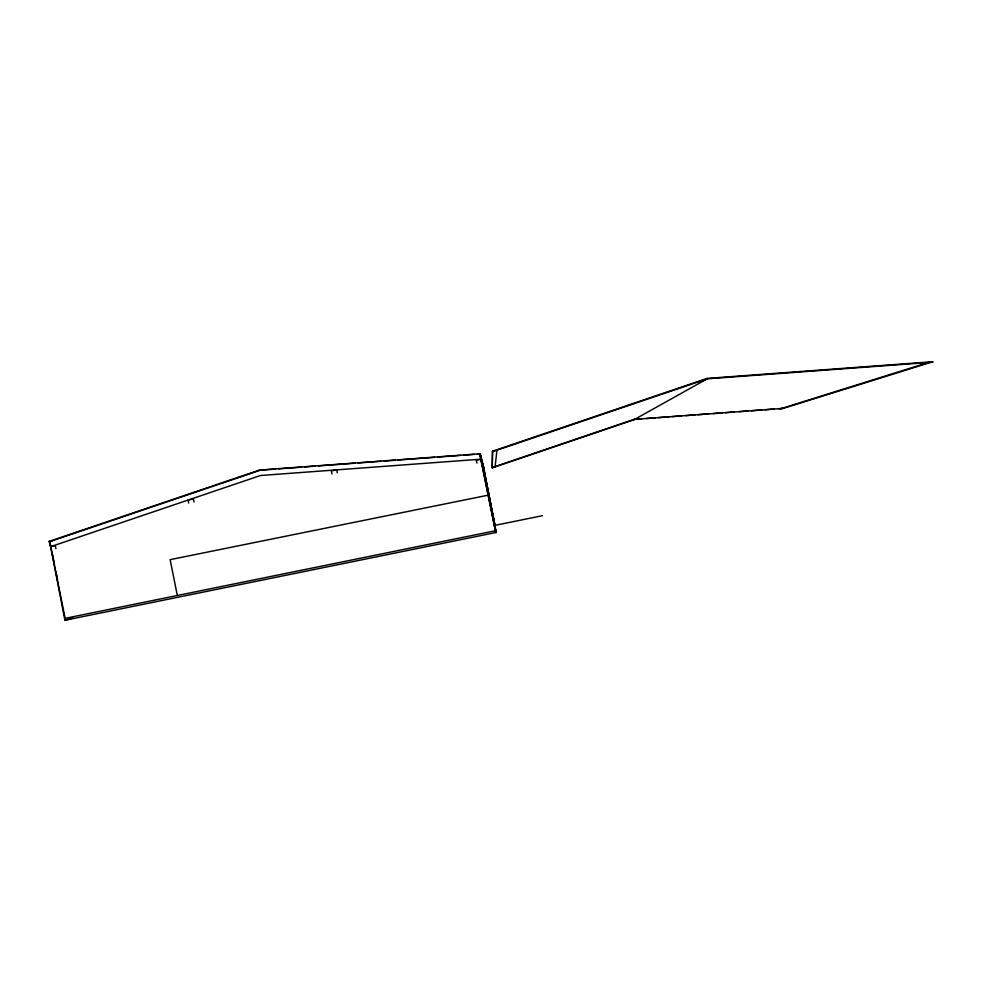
<?xml version="1.0" encoding="UTF-8"?>
<svg xmlns="http://www.w3.org/2000/svg" width="982" height="982" viewBox="0 0 982 982"><rect width="100%" height="100%" fill="white"/><g stroke="black" fill="none" stroke-linecap="round" stroke-linejoin="round"><path stroke-width="1.47" d="M932.9 362.174L707.187 378.843L634.041 419.719L492.215 467.862L492.534 451.217L707.089 378.401L932.802 361.732L783.231 408.389L778.652 408.721M492.215 467.862L492.534 451.217M495.075 466.892L496.953 450.198M703.112 380.635L707.089 378.401M51.457 549.589L49.1 541.413L259.408 470.096M52.304 540.751L260.328 470.206L275.623 469.077M492.62 451.671L707.187 378.843M492.154 467.567L633.979 419.424L641.59 418.86M780.273 408.905L928.346 362.518M65.499 620.145L49.616 541.192L64.91 620.268L72.815 618.071M64.91 620.268L496.18 532.465L483.942 469.065L479.719 453.831L483.291 467.751M260.328 470.206L259.334 470.083L480.407 453.733L480.861 459.355L476.344 460.104L476.982 463.074M483.647 469.114L494.29 521.43L495.738 532.551L479.707 453.77M494.805 525.395L542.445 515.685M65.143 618.341L495.37 530.759M49.1 541.413L52.206 541.057M646.156 418.516L655.301 417.841M658.345 417.62L669 416.834M672.056 416.601L681.189 415.926M685.755 415.595L694.9 414.92M697.944 414.686L708.599 413.901M713.165 413.569L722.31 412.894M725.354 412.661L734.487 411.986M739.065 411.654L748.198 410.979M751.242 410.746L761.909 409.96M764.953 409.74L774.086 409.064M278.679 468.856L301.609 467.15M304.666 466.929L315.357 466.131M318.426 465.91L355.103 463.197M358.16 462.964L381.09 461.27M384.146 461.049L394.85 460.251M397.906 460.03L434.596 457.317M437.653 457.084L460.583 455.39M463.639 455.157L474.343 454.371M477.399 454.15L480.407 453.733M480.812 459.195L260.5 475.509L50.843 546.606L55.336 545.697L55.9 548.68M488.238 495.161L170.131 559.654L177.325 595.509M481.696 462.547L481.364 457.698M482.101 464.056L481.769 459.392M482.8 466.72L482.506 462.399M483.402 469.015L483.119 464.989M483.672 470.047L483.402 466.155M484.187 471.986L483.672 467.248M484.347 472.6L483.893 468.181M480.922 455.844L481.266 460.902L495.198 529.408L494.044 520.239M482.8 463.639L494.511 523.946M331.99 473.925L331.351 470.955L336.728 469.862L337.292 472.845M188.679 503.054L188.041 500.071L193.417 498.979L193.994 501.974M783.231 408.389L633.979 419.424M480.173 453.745L496.18 532.465M52.058 552.571L54.489 564.515M56.011 571.978L57.521 579.454M482.493 465.554L482.125 460.828L482.493 465.554"/></g></svg>
